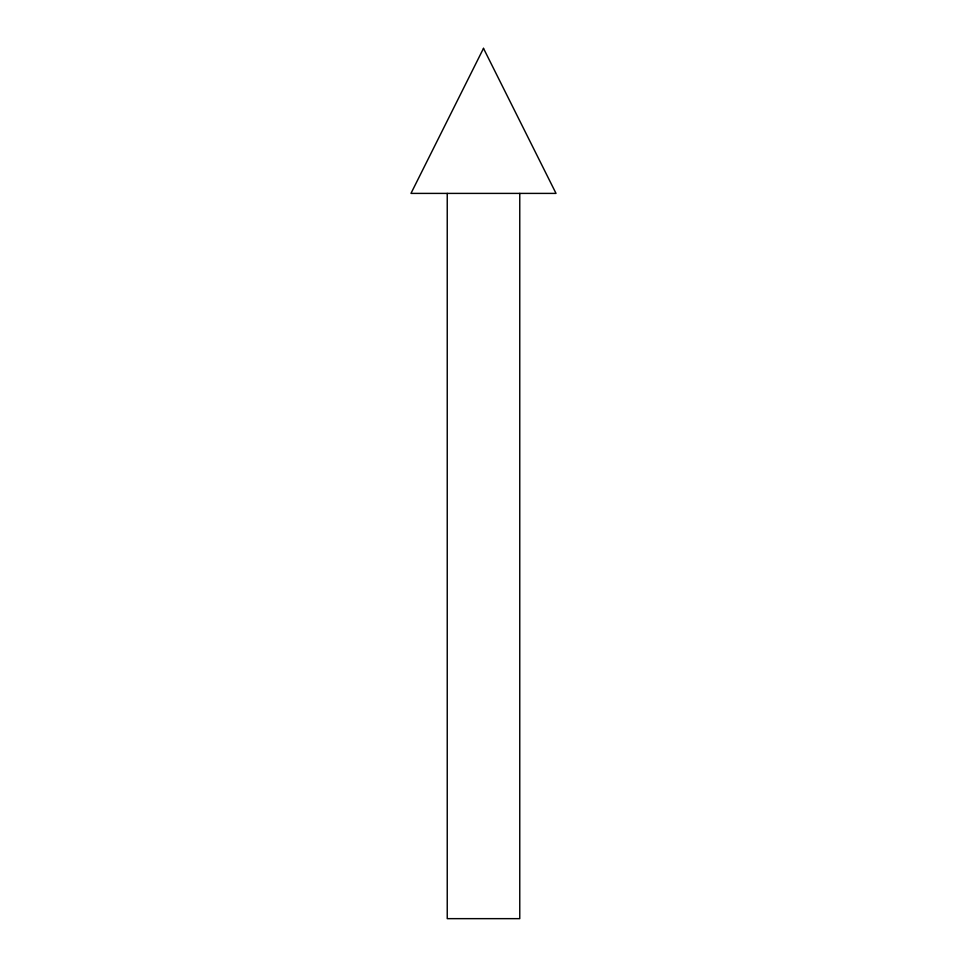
<?xml version="1.0" encoding="UTF-8"?>
<svg xmlns="http://www.w3.org/2000/svg" width="967" height="967" viewBox="0 0 967 967"><rect width="100%" height="100%" fill="white"/><g stroke="black" fill="none" stroke-linecap="round" stroke-linejoin="round"><path stroke-width="1.45" d="M519.763 193.4L519.763 918.65L447.238 918.65L447.238 193.4M483.5 48.35L410.975 193.4L556.025 193.4L483.5 48.35"/></g></svg>
